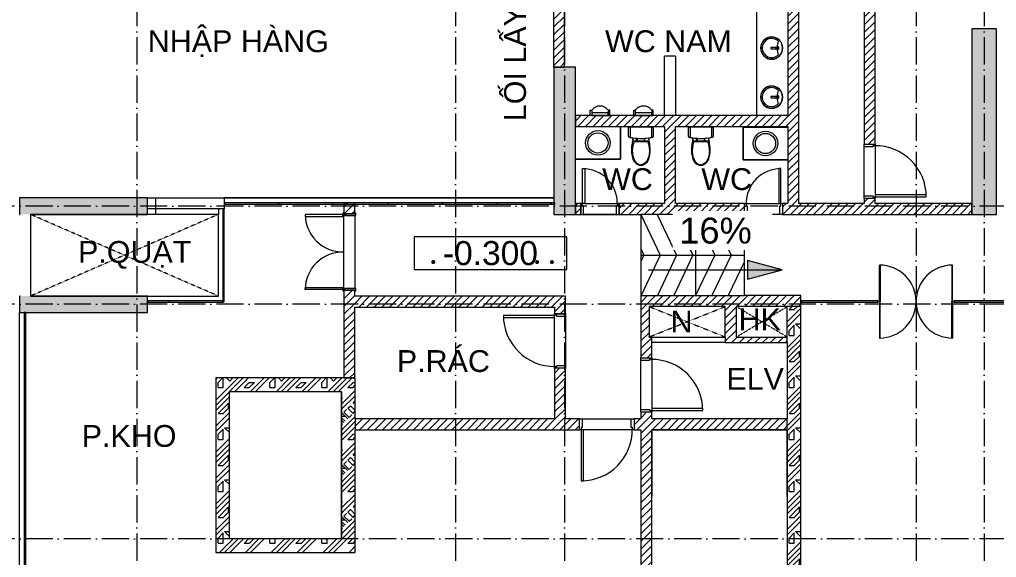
# Model space of a CAD drawing. Header units: millimetres. Extents: x -55734 to 110735, y -16086 to 119028.
# Drawn here: x -8499 to 9426, y 26507 to 36373 of the extents above; entities that cross this region are included whole.
import ezdxf
from ezdxf.enums import TextEntityAlignment as Align

# ---------------------------------------------------------------- set-up
doc = ezdxf.new("R2010")
doc.units = ezdxf.units.MM
for name, pattern in [('Dash', [6.35, 3.175, -3.175]), ('Grid Line', [14, 10, -2, 0, -2]), ('Overhead 1_16_', [2.579687, 1.5875, -0.992188])]:
    doc.linetypes.add(name, pattern=pattern)
for name, color, linetype, lineweight in [('A-DETL-GENF', 31, 'Continuous', 5), ('A-DETL-GENF-HDLN', 161, 'Dash', 5), ('A-DETL-THIN', 151, 'Continuous', 5), ('CHU', 181, 'Continuous', 5), ('CUA', 31, 'Continuous', 9), ('G-ANNO-DIMS', 111, 'Continuous', 5), ('HATCH-TUONG', 152, 'Continuous', 9), ('KI-HIEU-1', 151, 'Continuous', 9), ('KINH', 152, 'Continuous', 5), ('NET CAT', 3, 'Continuous', 5), ('NET-CAT', 3, 'Continuous', 9), ('NET-THAY', 2, 'Continuous', 9), ('S-STRS-MBND', 31, 'Overhead 1_16_', 5), ('THIET-BI', 44, 'Continuous', 5), ('TRUC', 225, 'Continuous', 5)]:
    doc.layers.add(name, color=color, linetype=linetype, lineweight=lineweight)
doc.styles.add('Arial', font='arial.ttf', dxfattribs={"height": 476.25})
doc.styles.add('Arial_1', font='arial.ttf', dxfattribs={"height": 400})
pattern_1 = [(45, (0, 0), (-70.71068, 70.71068), [])]
pattern_2 = [(45, (95.25, 0), (-476.246, 476.246), []), (45, (190.5, 0), (-476.246, 476.246), []), (45, (0, 0), (-476.246, 476.246), []), (45, (476.25, 0), (-476.246, 476.246), []), (45, (571.5, 0), (-476.246, 476.246), []), (0, (381, 95.25), (0, 952.5), [95.25, -857.25]), (0, (476.25, 190.5), (0, 952.5), [95.25, -857.25]), (45, (381, 95.25), (0, 952.491), [134.683, -1212.342]), (45, (476.25, 95.25), (0, 952.491), [134.683, -1212.342]), (0, (381, 95.25), (0, 952.5), [95.25, -857.25]), (90, (-95.25, 95.25), (-952.5, 6e-14), [95.25, -857.25]), (90, (0, 95.25), (-952.5, 6e-14), [190.5, -762]), (45, (-95.25, 190.5), (0, 952.491), [134.683, -1212.342]), (90, (762, 381), (-952.5, 6e-14), [95.25, -857.25]), (0, (666.75, 381), (0, 952.5), [95.25, -857.25]), (45, (666.75, 381), (0, 952.491), [134.683, -1212.342]), (0, (857.25, 95.25), (0, 952.5), [95.25, -857.25]), (0, (857.25, 571.5), (0, 952.5), [95.25, -857.25]), (90, (1047.75, 666.75), (-952.5, 6e-14), [95.25, -857.25]), (45, (857.25, 571.5), (0, 952.491), [269.367, -1077.658]), (45, (952.5, 571.5), (0, 952.491), [134.683, -1212.342]), (45, (1143, 762), (0, 952.491), [134.683, -1212.342]), (0, (1143, 857.25), (0, 952.5), [95.25, -857.25]), (90, (1143, 762), (-952.5, 6e-14), [95.25, -857.25]), (0, (476.25, 762), (0, 952.5), [95.25, -857.25]), (0, (666.75, 857.25), (0, 952.5), [95.25, -857.25]), (90, (571.5, 762), (-952.5, 6e-14), [95.25, -857.25]), (90, (666.75, 762), (-952.5, 6e-14), [95.25, -857.25]), (45, (476.25, 762), (0, 952.491), [134.683, -1212.342]), (45, (666.75, 762), (0, 952.491), [134.683, -1212.342]), (135, (119, 214.8), (-952.491, 6e-14), [134.683, -1212.342]), (135, (238.1, 333.4), (-952.491, 6e-14), [134.683, -1212.342]), (135, (309.56, 404.8), (-952.491, 6e-14), [134.683, -1212.342]), (135, (333.4, 428.6), (-952.491, 6e-14), [134.683, -1212.342]), (135, (381, 476.25), (-952.491, 6e-14), [134.683, -1212.342]), (135, (404.8, 500.06), (-952.491, 6e-14), [134.683, -1212.342]), (135, (476.25, 571.5), (-952.491, 6e-14), [134.683, -1212.342]), (135, (523.9, 619.1), (-952.491, 6e-14), [134.683, -1212.342]), (45, (119, 214.8), (0, 952.491), [95.25, -1251.775]), (45, (238.1, 333.4), (0, 952.491), [67.36, -1279.665]), (45, (404.8, 500.06), (0, 952.491), [67.36, -1279.665]), (45, (309.56, 595.3), (0, 952.491), [67.36, -1279.665]), (45, (476.25, 571.5), (0, 952.491), [67.36, -1279.665]), (45, (381, 666.75), (0, 952.491), [67.36, -1279.665]), (0, (24.2, 309.5), (0, 952.5), [190.043, -762.457]), (0, (238.1, 523.9), (0, 952.5), [95.25, -857.25])]

# ---------------------------------------------------------------- blocks, each defined once
blk = doc.blocks.new('ALC1807-ASCENT PLAZA-KET CAU 1_rvt-1-MẶT BẰNG TẦNG 1')
at = {"layer": 'NET CAT'}
for points in [[(9426, 32800), (9426, 36200), (8976, 36200), (8976, 32800)], [(1701, 32800), (1701, 35500), (1301, 35500), (1301, 32800)], [(-8489, 32800), (-6149, 32800), (-6149, 33100), (-8499, 33100), (-8499, 32800)], [(-8489, 31000), (-6149, 31000), (-6149, 31300), (-8499, 31300), (-8499, 31000)]]:
    blk.add_hatch(color=7, dxfattribs=at).paths.add_polyline_path(points, flags=0)
at = {"layer": 'NET CAT', "color": 90, "lineweight": 13}
for p, q in [((9426, 36200), (8976, 36200)), ((8976, 36200), (8976, 32800)), ((9426, 32800), (9426, 36200)), ((1701, 35500), (1301, 35500)), ((1301, 35500), (1301, 32800)), ((1701, 32800), (1701, 35500)), ((-6149, 33100), (-8499, 33100)), ((-8499, 33100), (-8499, 32800)), ((-6149, 32800), (-6149, 33100)), ((-8499, 32800), (-8489, 32800)), ((-8289, 32800), (-6149, 32800)), ((1301, 32800), (1701, 32800)), ((8976, 32800), (9426, 32800)), ((-8489, 31300), (-8499, 31300)), ((-8499, 31300), (-8499, 31000)), ((-6149, 31300), (-8289, 31300)), ((-6149, 31000), (-6149, 31300)), ((-8499, 31000), (-6149, 31000))]:
    blk.add_line(p, q, dxfattribs=at)
at = {"layer": 'NET-THAY', "color": 50}
for p, q in [((-5999, 32800), (-5999, 33100)), ((-5999, 33100), (1301, 33100)), ((-4855, 32800), (-5999, 32800)), ((-4849, 32800), (-4855, 32800)), ((-4849, 31300), (-4849, 32800)), ((-6149, 31300), (-5999, 31300)), ((-5999, 31300), (-4855, 31300)), ((-4855, 31300), (-4849, 31300)), ((-8499, 25300), (-8499, 31000))]:
    blk.add_line(p, q, dxfattribs=at)
blk = doc.blocks.new('*U147')
at = {"color": 7, "ltscale": 30, "true_color": 0xffffff, "insert": (520, 350), "char_height": 200, "attachment_point": 5, "bg_fill": 3, "box_fill_scale": 1.25, "bg_fill_color": 256, "bg_fill_true_color": 13158600, "bg_fill_transparency": 0}
blk.add_mtext('\\A1;.      ..', dxfattribs=at)
blk.add_lwpolyline([(-200, 200), (1200, 200), (1200, 500), (-200, 500)], close=True)
at = {"color": 7, "style": 'Arial'}
blk.add_attdef('±0.000', text='', height=220, dxfattribs=at).set_placement((500, 350), align=Align.MIDDLE)
blk = doc.blocks.new('System Panel - Glazed-844684-MẶT BẰNG TẦNG 1')
at = {"layer": 'KINH', "lineweight": 9}
for p, q in [((705, 13), (-705, 13)), ((-705, 13), (-705, -13)), ((705, -13), (705, 13)), ((-705, -13), (705, -13))]:
    blk.add_line(p, q, dxfattribs=at)
blk = doc.blocks.new('CUA KINH BAN LE SAN MO 2 HUONG - Type 1-395157-MẶT BẰNG TẦNG 1')
at = {"layer": 'CUA'}
for p, q in [((-669, 668.5), (-657, 668.5)), ((-669, 0), (-669, 668.5)), ((-657, 668.5), (-657, 0)), ((657, 668.5), (657, 0)), ((669, 668.5), (657, 668.5)), ((669, 0), (669, 668.5)), ((-657, 0), (-669, 0)), ((-669, 0), (-669, -668.5)), ((-657, 0), (-669, 0)), ((-657, -668.5), (-657, 0)), ((657, 0), (669, 0)), ((657, -668.5), (657, 0)), ((657, 0), (669, 0)), ((669, 0), (669, -668.5)), ((-669, -668.5), (-657, -668.5)), ((669, -668.5), (657, -668.5))]:
    blk.add_line(p, q, dxfattribs=at)
at = {"layer": 'CUA', "lineweight": 5}
for p, q in [((-670, 0.5), (-700, 0.5)), ((-670, -0.5), (-670, 0.5)), ((700, 0.5), (670, 0.5)), ((670, 0.5), (670, -0.5)), ((-700, -0.5), (-670, -0.5)), ((670, -0.5), (700, -0.5))]:
    blk.add_line(p, q, dxfattribs=at)
for centre, start, end in [((-669, 0), 359.5, 90), ((669, 0), 90, 180.5), ((-669, 0), 270, 0.5), ((669, 0), 179.5, 270)]:
    blk.add_arc(centre, 668.5, start, end, dxfattribs=at)
blk = doc.blocks.new('System Panel - Glazed-533907-MẶT BẰNG TẦNG 1')
at = {"layer": 'KINH', "lineweight": 9}
for p, q in [((1000, 12.7), (-1000, 12.7)), ((-1000, 12.7), (-1000, -12.7)), ((1000, -12.7), (1000, 12.7)), ((-1000, -12.7), (1000, -12.7))]:
    blk.add_line(p, q, dxfattribs=at)
blk = doc.blocks.new('CUA 1 CANH MO - 1 - Type 1-383978-MẶT BẰNG TẦNG 1')
at = {"layer": 'CUA'}
for p, q in [((-218, 740), (-178, 740)), ((-218, 102), (-218, 740)), ((-178, 740), (-178, 102)), ((-178, 102), (-218, 102))]:
    blk.add_line(p, q, dxfattribs=at)
at = {"layer": 'CUA', "lineweight": 5}
for p, q in [((-219, 102), (-249, 102)), ((-249, 102), (-249, -98)), ((-219, 61), (-219, 102)), ((-199, 61), (-219, 61)), ((-199, -98), (-199, 61)), ((421, 61), (401, 61)), ((401, 61), (401, -98)), ((451, 102), (421, 102)), ((421, 102), (421, 61)), ((451, -98), (451, 102)), ((-249, -98), (-199, -98)), ((401, -98), (451, -98))]:
    blk.add_line(p, q, dxfattribs=at)
blk.add_arc((-218, 102), 638, 359.5, 90, dxfattribs=at)
blk = doc.blocks.new('CUA 1 CANH MO - 1 - Type 1-385342-MẶT BẰNG TẦNG 1')
at = {"layer": 'CUA', "lineweight": 5}
for p, q in [((-249, -102), (-249, 98)), ((-249, 98), (-199, 98)), ((-199, 98), (-199, -61)), ((401, 98), (451, 98)), ((401, -61), (401, 98)), ((451, 98), (451, -102)), ((-219, -102), (-249, -102)), ((-219, -61), (-219, -102)), ((-199, -61), (-219, -61)), ((421, -61), (401, -61)), ((421, -102), (421, -61)), ((451, -102), (421, -102))]:
    blk.add_line(p, q, dxfattribs=at)
at = {"layer": 'CUA'}
for p, q in [((-178, -102), (-218, -102)), ((-218, -102), (-218, -740)), ((-178, -740), (-178, -102)), ((-218, -740), (-178, -740))]:
    blk.add_line(p, q, dxfattribs=at)
at = {"layer": 'CUA', "lineweight": 5}
blk.add_arc((-218, -102), 638, 270, 0.5, dxfattribs=at)
blk = doc.blocks.new('CUA 1 CANH MO - 2 - Type 1000-536410-MẶT BẰNG TẦNG 1')
at = {"layer": 'CUA', "lineweight": 5}
for p, q in [((-399, -102), (-399, 98)), ((-399, 98), (-349, 98)), ((-349, 98), (-349, -61)), ((551, 98), (601, 98)), ((551, -61), (551, 98)), ((601, 98), (601, -102)), ((-369, -102), (-399, -102)), ((-369, -61), (-369, -102)), ((-349, -61), (-369, -61)), ((571, -61), (551, -61)), ((571, -102), (571, -61)), ((601, -102), (571, -102))]:
    blk.add_line(p, q, dxfattribs=at)
at = {"layer": 'CUA'}
for p, q in [((-328, -102), (-368, -102)), ((-368, -102), (-368, -1040)), ((-328, -1040), (-328, -102)), ((-368, -1040), (-328, -1040))]:
    blk.add_line(p, q, dxfattribs=at)
at = {"layer": 'CUA', "lineweight": 5}
blk.add_arc((-368, -102), 938, 270, 0.5, dxfattribs=at)
blk = doc.blocks.new('CUA 2 CANH MO KHUNG NHOM - 1 - Type 1-362138-MẶT BẰNG TẦNG 1')
at = {"layer": 'CUA'}
for p, q in [((-588, 811), (-548, 811)), ((-588, 122), (-588, 811)), ((-548, 811), (-548, 122)), ((750, 811), (750, 122)), ((790, 811), (750, 811)), ((790, 122), (790, 811)), ((-548, 122), (-588, 122)), ((750, 122), (790, 122))]:
    blk.add_line(p, q, dxfattribs=at)
at = {"layer": 'CUA', "lineweight": 5}
for p, q in [((-589, 122), (-609, 122)), ((-609, 122), (-609, 102)), ((-609, 102), (-599, 102)), ((-599, 102), (-599, -98)), ((-589, 81), (-589, 122)), ((-569, 81), (-589, 81)), ((-569, -118), (-569, 81)), ((791, 81), (771, 81)), ((771, 81), (771, -118)), ((811, 122), (791, 122)), ((791, 122), (791, 81)), ((801, -98), (801, 102)), ((801, 102), (811, 102)), ((811, 102), (811, 122)), ((-599, -98), (-609, -98)), ((-609, -98), (-609, -118)), ((-609, -118), (-569, -118)), ((771, -118), (811, -118)), ((811, -98), (801, -98)), ((811, -118), (811, -98))]:
    blk.add_line(p, q, dxfattribs=at)
for centre, start, end in [((-588, 122), 359.5, 90), ((790, 122), 90, 180.5)]:
    blk.add_arc(centre, 688, start, end, dxfattribs=at)
blk = doc.blocks.new('X-XI - X-XI-V2-MẶT BẰNG TẦNG 1')
at = {"layer": 'THIET-BI'}
for p, q in [((204, 0), (-204, 0)), ((204, 0), (-204, 0)), ((204, 0), (0, 0)), ((195, 0), (195, -186)), ((215, -2), (204, 0)), ((-231, -17), (-233, -33)), ((-233, -29), (-233, -158)), ((-233, -29), (-233, -158)), ((-233, -33), (-233, -45)), ((-233, -45), (-233, -158)), ((-233, -158), (-233, -162)), ((-233, -162), (-231, -169)), ((-228, -12), (-231, -17)), ((-231, -169), (-228, -174)), ((-222, -6), (-228, -12)), ((-228, -174), (-224, -179)), ((-224, -179), (-217, -184)), ((-212, -1), (-222, -6)), ((-204, 0), (-212, -1)), ((0, 0), (-204, 0)), ((-195, 0), (-195, -186)), ((219, -4), (215, -2)), ((225, -8), (219, -4)), ((221, -182), (226, -176)), ((228, -12), (225, -8)), ((226, -176), (232, -167)), ((232, -19), (228, -12)), ((233, -29), (232, -19)), ((232, -167), (233, -158)), ((233, -158), (233, -29)), ((233, -158), (233, -29)), ((233, -158), (233, -29)), ((-217, -184), (-209, -186)), ((-209, -186), (-202, -188)), ((-202, -188), (-192, -190)), ((-192, -190), (-184, -191)), ((-184, -191), (-168, -194)), ((-169, -349), (-171, -365)), ((-165, -322), (-169, -349)), ((-168, -194), (-150, -197)), ((-144, -197), (-167, -335)), ((-144, -197), (-167, -335)), ((-162, -304), (-165, -322)), ((-158, -281), (-162, -304)), ((-155, -266), (-158, -281)), ((-148, -221), (-155, -266)), ((-150, -197), (-144, -197)), ((-144, -197), (-148, -221)), ((-128, -250), (128, -250)), ((-128, -268), (-128, -250)), ((-9, -268), (-128, -268)), ((-77, -214), (-66, -214)), ((-77, -245), (-77, -214)), ((-66, -245), (-77, -245)), ((-66, -214), (-66, -245)), ((128, -268), (-9, -268)), ((64, -214), (64, -245)), ((74, -214), (64, -214)), ((64, -245), (74, -245)), ((74, -245), (74, -214)), ((128, -250), (128, -268)), ((144, -197), (213, -186)), ((167, -335), (144, -197)), ((167, -335), (144, -197)), ((147, -216), (144, -197)), ((152, -245), (147, -216)), ((157, -278), (152, -245)), ((162, -305), (157, -278)), ((167, -335), (162, -305)), ((172, -371), (167, -335)), ((213, -186), (221, -182)), ((-171, -365), (-173, -383)), ((-173, -383), (-173, -402)), ((-173, -402), (-173, -436)), ((-173, -436), (-173, -446)), ((-173, -446), (-170, -475)), ((-170, -475), (-166, -495)), ((-166, -495), (-161, -521)), ((-161, -521), (-151, -556)), ((155, -544), (162, -518)), ((162, -518), (165, -502)), ((165, -502), (173, -446)), ((173, -396), (172, -371)), ((173, -426), (173, -396)), ((173, -446), (173, -426)), ((-151, -556), (-144, -587)), ((-144, -587), (-132, -613)), ((-132, -613), (-122, -629)), ((-122, -629), (-100, -654)), ((-100, -654), (-88, -665)), ((-88, -665), (-70, -677)), ((-70, -677), (-50, -687)), ((-50, -687), (-20, -697)), ((-20, -697), (0, -700)), ((0, -700), (35, -693)), ((35, -693), (61, -682)), ((61, -682), (86, -666)), ((86, -666), (100, -654)), ((100, -654), (114, -639)), ((114, -639), (132, -613)), ((132, -613), (145, -581)), ((145, -581), (151, -556)), ((151, -556), (155, -544))]:
    blk.add_line(p, q, dxfattribs=at)
for centre, radius, start, end in [((204, -29), 29, 360, 90), ((204, -29), 29, 0, 90), ((-204, -29), 29, 90, 180), ((-204, -29), 29, 90, 180), ((-204, -158), 29, 180, 259.8599), ((-204, -158), 29, 180, 259.8599), ((204, -158), 29, 280.1401, 360), ((204, -158), 29, 280.1401, 0), ((18, 960), 1169, 258.7762, 262.0348), ((18, 960), 1169, 258.7762, 262.0348), ((287, -414), 461, 170.0941, 197.8856), ((287, -414), 461, 170.0941, 197.8856), ((18, 960), 1169, 262.1447, 269.1633), ((-16, 958), 1166, 270.8375, 277.7683), ((-18, 960), 1169, 277.9652, 281.2238), ((-18, 960), 1169, 277.9652, 281.2238), ((-287, -414), 461, 342.1144, 9.9059), ((-287, -414), 461, 342.1144, 9.9059), ((18, -530), 172, 188.8267, 263.9098), ((18, -530), 172, 188.8267, 263.9098), ((-18, -530), 172, 276.0902, 351.1733), ((-18, -530), 172, 276.0902, 351.1733)]:
    blk.add_arc(centre, radius, start, end, dxfattribs=at)
for points in [[(-128, -268), (-143, -316), (-152, -365), (-160, -442), (-151, -517), (-130, -585), (-94, -652), (-37, -689), (-3, -689), (0, -689)], [(128, -268), (143, -316), (152, -365), (160, -442), (151, -517), (130, -585), (94, -652), (37, -689), (3, -689), (0, -689)]]:
    blk.add_open_spline(points, degree=3, knots=[12.724379, 12.724379, 12.724379, 12.724379, 75.096459, 151.912755, 228.70098, 282.501534, 351.034079, 439.49288, 447.51098, 447.51098, 447.51098, 447.51098], dxfattribs=at)
blk = doc.blocks.new('M_Urinal-2D - M_Urinal-2D-461542-MẶT BẰNG TẦNG 1')
at = {"layer": 'THIET-BI'}
for p, q in [((-287, 100), (-287, 202)), ((-287, 202), (-261, 202)), ((-261, 202), (-261, 100)), ((69, 202), (43, 202)), ((43, 202), (43, 100)), ((69, 100), (69, 202)), ((-261, 100), (-287, 100)), ((43, 151), (-261, 151)), ((-261, 151), (-261, 100)), ((-261, 100), (43, 100)), ((43, 100), (43, 151)), ((43, 100), (69, 100))]:
    blk.add_line(p, q, dxfattribs=at)
blk.add_arc((-109, 86), 191, 37.1291, 142.8709, dxfattribs=at)
blk = doc.blocks.new('System Panel - Glazed-394770-MẶT BẰNG TẦNG 1')
at = {"layer": 'KINH', "lineweight": 9}
for p, q in [((500, 13), (-500, 13)), ((-500, 13), (-500, -13)), ((500, -13), (500, 13)), ((-500, -13), (500, -13))]:
    blk.add_line(p, q, dxfattribs=at)
blk = doc.blocks.new('CUA 1 CANH MO - 2 - Type 1000-536230-MẶT BẰNG TẦNG 1')
at = {"layer": 'CUA', "lineweight": 5}
for p, q in [((-399, -102), (-399, 98)), ((-399, 98), (-349, 98)), ((-349, 98), (-349, -61)), ((551, 98), (601, 98)), ((551, -61), (551, 98)), ((601, 98), (601, -102)), ((-369, -102), (-399, -102)), ((-369, -61), (-369, -102)), ((-349, -61), (-369, -61)), ((571, -61), (551, -61)), ((571, -102), (571, -61)), ((601, -102), (571, -102))]:
    blk.add_line(p, q, dxfattribs=at)
at = {"layer": 'CUA'}
for p, q in [((-328, -102), (-368, -102)), ((-368, -102), (-368, -1040)), ((-328, -1040), (-328, -102)), ((-368, -1040), (-328, -1040))]:
    blk.add_line(p, q, dxfattribs=at)
at = {"layer": 'CUA', "lineweight": 5}
blk.add_arc((-368, -102), 938, 270, 0.5, dxfattribs=at)
blk = doc.blocks.new('System Panel - Glazed-540955-MẶT BẰNG TẦNG 1')
at = {"layer": 'KINH', "lineweight": 9}
for p, q in [((500, 13), (-500, 13)), ((-500, 13), (-500, -13)), ((500, -13), (500, 13)), ((-500, -13), (500, -13))]:
    blk.add_line(p, q, dxfattribs=at)
blk = doc.blocks.new('System Panel - Glazed-565320-MẶT BẰNG TẦNG 1')
at = {"layer": 'KINH', "lineweight": 9}
for p, q in [((350, 13), (-350, 13)), ((-350, 13), (-350, -13)), ((350, -13), (350, 13)), ((-350, -13), (350, -13))]:
    blk.add_line(p, q, dxfattribs=at)
blk = doc.blocks.new('X-LA - X-LA-V8-MẶT BẰNG TẦNG 1')
at = {"layer": 'THIET-BI'}
for p, q in [((-600, 0), (-600, -2490)), ((-332, -335), (-222, -335)), ((-332, -365), (-222, -365)), ((-332, -1235), (-222, -1235)), ((-332, -1265), (-222, -1265)), ((-332, -2135), (-222, -2135)), ((-332, -2165), (-222, -2165))]:
    blk.add_line(p, q, dxfattribs=at)
for centre, radius, start, end in [((-325, -350), 205, 90, 270), ((-325, -350), 200, 360, 180), ((-325, -350), 174, 46.2118, 180), ((-325, -350), 205, 270, 90), ((-325, -350), 200, 180, 360), ((-325, -350), 174, 180, 313.7882), ((-250, -351), 16.8, 360, 180), ((-250, -351), 16.8, 180, 360), ((139, -350), 366, 159.9056, 177.6502), ((139, -350), 366, 182.3498, 200.0944), ((-325, -1250), 205, 90, 270), ((-325, -1250), 200, 360, 180), ((-325, -1250), 205, 270, 90), ((-325, -1250), 200, 180, 360), ((-325, -1250), 174, 46.2118, 180), ((-325, -1250), 174, 180, 313.7882), ((-250, -1251), 16.8, 360, 180), ((-250, -1251), 16.8, 180, 0), ((139, -1250), 366, 159.9056, 177.6502), ((139, -1250), 366, 182.3498, 200.0944), ((-325, -2150), 205, 90, 270), ((-325, -2150), 200, 360, 180), ((-325, -2150), 205, 270, 90), ((-325, -2150), 200, 180, 360), ((-325, -2150), 174, 46.2118, 180), ((-325, -2150), 174, 180, 313.7882), ((-250, -2151), 16.8, 360, 180), ((-250, -2151), 16.8, 180, 0), ((139, -2150), 366, 159.9056, 177.6502), ((139, -2150), 366, 182.3498, 200.0944)]:
    blk.add_arc(centre, radius, start, end, dxfattribs=at)
for centre, major_axis, ratio, start_param, end_param in [((-332, -350), (0, 15), 0.577623, 0, 3.141593), ((-208, -350), (0, 25), 0.701688, 0, 3.141593), ((-208, -350), (0, 25), 0.719766, 3.124999, 6.299779), ((-332, -1250), (0, 15), 0.577623, 0, 3.141593), ((-208, -1250), (0, 25), 0.701688, 0, 3.141593), ((-208, -1250), (0, 25), 0.719766, 3.124999, 6.299779), ((-332, -2150), (0, 15), 0.577623, 0, 3.141593), ((-208, -2150), (0, 25), 0.701688, 0, 3.141593), ((-208, -2150), (0, 25), 0.719766, 3.124999, 6.299779)]:
    blk.add_ellipse(centre, major_axis=major_axis, ratio=ratio, start_param=start_param, end_param=end_param, dxfattribs=at)
blk = doc.blocks.new('X-LA - X-LA-776895-MẶT BẰNG TẦNG 1')
at = {"layer": 'THIET-BI'}
for p, q in [((412.5, 0), (-412.5, 0)), ((-412.5, 0), (-412.5, -600)), ((-412.5, -600), (-412.5, 0)), ((-412.5, 0), (412.5, 0)), ((-412.5, -600), (412.5, -600)), ((412.5, -600), (-412.5, -600))]:
    blk.add_line(p, q, dxfattribs=at)
for radius in [225, 185]:
    blk.add_circle((0, -300), radius, dxfattribs=at)
blk = doc.blocks.new('X-LA - X-LA-V9-MẶT BẰNG TẦNG 1')
at = {"layer": 'THIET-BI'}
for p, q in [((412.5, -600), (412.5, 0)), ((412.5, 0), (412.5, -600)), ((-412.5, -600), (412.5, -600)), ((412.5, -600), (-412.5, -600))]:
    blk.add_line(p, q, dxfattribs=at)
for radius in [225, 185]:
    blk.add_circle((0, -300), radius, dxfattribs=at)
blk = doc.blocks.new('System Panel - Glazed-771690-MẶT BẰNG TẦNG 1')
at = {"layer": 'KINH', "lineweight": 9}
for p, q in [((197, 13), (-197, 13)), ((-197, 13), (-197, -13)), ((197, -13), (197, 13)), ((-197, -13), (197, -13))]:
    blk.add_line(p, q, dxfattribs=at)
blk = doc.blocks.new('System Panel - Glazed-818728-MẶT BẰNG TẦNG 1')
at = {"layer": 'KINH', "lineweight": 9}
for p, q in [((34, 13), (-34, 13)), ((-34, 13), (-34, -13)), ((34, -13), (34, 13)), ((-34, -13), (34, -13))]:
    blk.add_line(p, q, dxfattribs=at)
blk = doc.blocks.new('Family1 - Family1-813390-MẶT BẰNG TẦNG 1')
at = {"layer": 'A-DETL-GENF'}
for p, q in [((1400, 560), (0, 560)), ((0, 560), (0, 0)), ((1400, 0), (1400, 560)), ((0, 0), (1400, 0))]:
    blk.add_line(p, q, dxfattribs=at)
at = {"layer": 'A-DETL-GENF-HDLN'}
for p, q in [((0, 560), (1400, 1)), ((0, 0), (1400, 559))]:
    blk.add_line(p, q, dxfattribs=at)
blk = doc.blocks.new('Family1 - Family1-855073-MẶT BẰNG TẦNG 1')
at = {"layer": 'A-DETL-GENF'}
for p, q in [((937, 560), (0, 560)), ((0, 560), (0, 0)), ((937, 0), (937, 560)), ((0, 0), (937, 0))]:
    blk.add_line(p, q, dxfattribs=at)
at = {"layer": 'A-DETL-GENF-HDLN'}
for p, q in [((0, 560), (937, 1)), ((0, 0), (937, 559))]:
    blk.add_line(p, q, dxfattribs=at)
blk = doc.blocks.new('Family1 - Family1-903107-MẶT BẰNG TẦNG 1')
at = {"layer": 'A-DETL-GENF'}
for p, q in [((3450, 1500), (0, 1500)), ((0, 1500), (0, 0)), ((3450, 0), (3450, 1500)), ((0, 0), (3450, 0))]:
    blk.add_line(p, q, dxfattribs=at)
at = {"layer": 'A-DETL-GENF-HDLN'}
for p, q in [((0, 1500), (3450, 1)), ((0, 0), (3450, 1499))]:
    blk.add_line(p, q, dxfattribs=at)

msp = doc.modelspace()

# ---------------------------------------------------------------- hatches: boundary and pattern name
at = {"layer": 'A-DETL-GENF'}
h = msp.add_hatch(dxfattribs=at)
h.set_pattern_fill('FP_29', style=0, pattern_type=2)
h.set_pattern_definition([(0, (5801, 63550), (0, 1500), [1900, 0]), (270, (5801, 65050), (1900, 1e-13), [1500, 0]), (0, (5801, 65050), (0, 1500), [1900, 0]), (270, (7701, 65050), (1900, 1e-13), [1500, 0]), (0, (5801, 64300), (0, 1500), [1900, 0]), (295.408, (5798.38, 64298.68), (1900.0226, -4499.9907), [827.53, -12457.42]), (244.592, (6153.44, 65048.68), (-1900.0226, -4499.9907), [827.53, -12457.42]), (295.408, (6098.38, 64298.68), (1900.0226, -4499.9907), [827.53, -12457.42]), (244.592, (6453.44, 65048.68), (-1900.0226, -4499.9907), [827.53, -12457.42]), (295.408, (6398.38, 64298.68), (1900.0226, -4499.9907), [827.53, -12457.42]), (244.592, (6753.44, 65048.68), (-1900.0226, -4499.9907), [827.53, -12457.42]), (295.408, (6698.38, 64298.68), (1900.0226, -4499.9907), [827.53, -12457.42]), (244.592, (7053.44, 65048.68), (-1900.0226, -4499.9907), [827.53, -12457.42]), (295.408, (6998.38, 64298.68), (1900.0226, -4499.9907), [827.53, -12457.42]), (244.592, (7353.44, 65048.68), (-1900.0226, -4499.9907), [827.53, -12457.42]), (295.408, (7298.38, 64298.68), (1900.0226, -4499.9907), [827.53, -12457.42]), (244.592, (7653.44, 65048.68), (-1900.0226, -4499.9907), [827.53, -12457.42])])
h.paths.add_polyline_path([(2900.5, 31309.9), (4800.5, 31309.9), (4800.5, 32799.9), (2900.5, 32799.9), (2900.5, 31817.2)], flags=0)
at = {"layer": 'G-ANNO-DIMS'}
msp.add_hatch(color=256, dxfattribs=at).paths.add_polyline_path([(5493.1, 31781.7), (4858.1, 31951.9), (4858.1, 31611.6)], flags=0)
at = {"layer": 'HATCH-TUONG', "lineweight": 5}
h = msp.add_hatch(dxfattribs=at)
h.set_pattern_fill('FP_2', color=256, style=0, pattern_type=2)
h.set_pattern_definition(pattern_1)
h.paths.add_polyline_path([(1300.5, 35499.9), (1500.5, 35499.9), (1500.5, 42599.9), (1300.5, 42599.9), (1300.5, 35667.8)], flags=0)
h = msp.add_hatch(dxfattribs=at)
h.set_pattern_fill('FP_2', color=256, style=0, pattern_type=2)
h.set_pattern_definition(pattern_1)
h.paths.add_polyline_path([(7000.5, 32999.9), (7200.5, 32999.9), (7200.5, 33089.9), (7000.5, 33089.9)], flags=0)
h.paths.add_polyline_path([(7200.5, 34089.9), (7200.5, 39699.9), (7000.5, 39699.9), (7000.5, 34089.9)], flags=0)
h = msp.add_hatch(dxfattribs=at)
h.set_pattern_fill('FP_2', color=256, style=0, pattern_type=2)
h.set_pattern_definition(pattern_1)
h.paths.add_polyline_path([(5800.5, 32999.9), (5800.5, 37099.9), (5600.5, 37099.9), (5600.5, 32999.9)], flags=0)
h = msp.add_hatch(dxfattribs=at)
h.set_pattern_fill('FP_2', color=256, style=0, pattern_type=2)
h.set_pattern_definition(pattern_1)
h.paths.add_polyline_path([(5600.5, 34409.9), (5600.5, 34609.9), (1700.5, 34609.9), (1700.5, 34409.9), (4937.3, 34409.9)], flags=0)
h = msp.add_hatch(dxfattribs=at)
h.set_pattern_fill('FP_2', color=256, style=0, pattern_type=2)
h.set_pattern_definition(pattern_1)
h.paths.add_polyline_path([(3535.5, 32999.9), (3535.5, 34409.9), (3335.5, 34409.9), (3335.5, 32999.9), (3510.7, 32999.9)], flags=0)
h = msp.add_hatch(dxfattribs=at)
h.set_pattern_fill('FP_2', color=256, style=0, pattern_type=2)
h.set_pattern_definition(pattern_1)
h.paths.add_polyline_path([(-2349.5, 29799.9), (-2349.5, 31409.9), (-2549.5, 31409.9), (-2549.5, 29799.9)], flags=0)
h.paths.add_polyline_path([(-2349.5, 32809.9), (-2349.5, 33012.6), (-2549.5, 33012.6), (-2549.5, 32809.9)], flags=0)
h = msp.add_hatch(dxfattribs=at)
h.set_pattern_fill('FP_2', color=256, style=0, pattern_type=2)
h.set_pattern_definition(pattern_1)
h.paths.add_polyline_path([(8975.5, 32799.9), (8975.5, 32999.9), (5500.5, 32999.9), (5500.5, 32799.9), (6363.9, 32799.9)], flags=0)
h.paths.add_polyline_path([(1700.5, 32799.9), (1800.5, 32799.9), (1800.5, 32999.9), (1700.5, 32999.9)], flags=0)
h.paths.add_polyline_path([(2500.5, 32799.9), (4800.5, 32799.9), (4800.5, 32999.9), (2500.5, 32999.9)], flags=0)
h = msp.add_hatch(dxfattribs=at)
h.set_pattern_fill('FP_2', color=256, style=0, pattern_type=2)
h.set_pattern_definition(pattern_1)
h.paths.add_polyline_path([(1315.5, 31099.9), (1315.5, 31299.9), (-2349.5, 31299.9), (-2349.5, 31099.9), (657.6, 31099.9)], flags=0)
h = msp.add_hatch(dxfattribs=at)
h.set_pattern_fill('FP_2', color=256, style=0, pattern_type=2)
h.set_pattern_definition(pattern_1)
h.paths.add_polyline_path([(1515.5, 29049.9), (1515.5, 29978), (1315.5, 29978), (1315.5, 29049.9)], flags=0)
h.paths.add_polyline_path([(1515.5, 30978), (1515.5, 31299.9), (1315.5, 31299.9), (1315.5, 30978)], flags=0)
h = msp.add_hatch(dxfattribs=at)
h.set_pattern_fill('FP_2', color=256, style=0, pattern_type=2)
h.set_pattern_definition(pattern_1)
h.paths.add_polyline_path([(4650.5, 31109.9), (4650.9, 31109.9), (5837.2, 31109.9), (5837.2, 31309.9), (2900.5, 31309.9), (2900.5, 31109.9), (4450.5, 31109.9)], flags=0)
h = msp.add_hatch(dxfattribs=at)
h.set_pattern_fill('FP_2', color=256, style=0, pattern_type=2)
h.set_pattern_definition(pattern_1)
h.paths.add_polyline_path([(3100.5, 25299.9), (3100.5, 28849.9), (2900.5, 28849.9), (2900.5, 25299.9)], flags=0)
h.paths.add_polyline_path([(2900.5, 29049.9), (3100.5, 29049.9), (3100.5, 29169.9), (2900.5, 29169.9)], flags=0)
h.paths.add_polyline_path([(3050.5, 30169.9), (3100.5, 30169.9), (3100.5, 30549.9), (3050.5, 30549.9), (3050.5, 31109.9), (2900.5, 31109.9), (2900.5, 30169.9)], flags=0)
h = msp.add_hatch(dxfattribs=at)
h.set_pattern_fill('FP_2', color=256, style=0, pattern_type=2)
h.set_pattern_definition(pattern_1)
h.paths.add_polyline_path([(4650.5, 30449.9), (4650.5, 31109.9), (4450.5, 31109.9), (4450.5, 30449.9)], flags=0)
h = msp.add_hatch(dxfattribs=at)
h.set_pattern_fill('FP_1', color=256, style=0, pattern_type=2)
h.set_pattern_definition(pattern_2)
h.paths.add_polyline_path([(5587.2, 23849.9), (5837.2, 23849.9), (5837.2, 31109.9), (5587.2, 31109.9), (5587.2, 24115.8)], flags=0)
h = msp.add_hatch(dxfattribs=at)
h.set_pattern_fill('FP_2', color=256, style=0, pattern_type=2)
h.set_pattern_definition(pattern_1)
h.paths.add_polyline_path([(5587.2, 30449.9), (5587.2, 30549.9), (4650.5, 30549.9), (4650.5, 30449.9)], flags=0)
h = msp.add_hatch(dxfattribs=at)
h.set_pattern_fill('FP_1', color=256, style=0, pattern_type=2)
h.set_pattern_definition(pattern_2)
h.paths.add_polyline_path([(-2589.5, 29549.9), (-2589.5, 29799.9), (-4899.5, 29799.9), (-4899.5, 29549.9), (-4649.5, 29549.9)], flags=0)
h = msp.add_hatch(dxfattribs=at)
h.set_pattern_fill('FP_1', color=256, style=0, pattern_type=2)
h.set_pattern_definition(pattern_2)
h.paths.add_polyline_path([(-2589.5, 26849.9), (-2339.5, 26849.9), (-2339.5, 29799.9), (-2589.5, 29799.9), (-2589.5, 29549.9)], flags=0)
h = msp.add_hatch(dxfattribs=at)
h.set_pattern_fill('FP_1', color=256, style=0, pattern_type=2)
h.set_pattern_definition(pattern_2)
h.paths.add_polyline_path([(-4649.5, 26599.9), (-4649.5, 29549.9), (-4899.5, 29549.9), (-4899.5, 26599.9)], flags=0)
h = msp.add_hatch(dxfattribs=at)
h.set_pattern_fill('FP_2', color=256, style=0, pattern_type=2)
h.set_pattern_definition(pattern_1)
h.paths.add_polyline_path([(5587.2, 28849.9), (5587.2, 29049.9), (2775.5, 29049.9), (2775.5, 28849.9), (3510.7, 28849.9)], flags=0)
h.paths.add_polyline_path([(1775.5, 28849.9), (1775.5, 29049.9), (-2339.5, 29049.9), (-2339.5, 28849.9), (657.6, 28849.9)], flags=0)
h = msp.add_hatch(dxfattribs=at)
h.set_pattern_fill('FP_1', color=256, style=0, pattern_type=2)
h.set_pattern_definition(pattern_2)
h.paths.add_polyline_path([(-4649.5, 26599.9), (-2339.5, 26599.9), (-2339.5, 26849.9), (-4649.5, 26849.9)], flags=0)

# ---------------------------------------------------------------- linework, layer by layer
at = {"layer": 'A-DETL-THIN'}
for p, q in [((4800.5, 32799.9), (2900.5, 32799.9)), ((2900.5, 32799.9), (2900.5, 31309.9)), ((4800.5, 31309.9), (4800.5, 32799.9)), ((2900.5, 31309.9), (4800.5, 31309.9))]:
    msp.add_line(p, q, dxfattribs=at)
at = {"layer": 'G-ANNO-DIMS'}
for p, q in [((5493.1, 31781.7), (4858.1, 31951.9)), ((4858.1, 31951.9), (4858.1, 31611.6)), ((3043, 31781.7), (5493.1, 31781.7)), ((4858.1, 31611.6), (5493.1, 31781.7))]:
    msp.add_line(p, q, dxfattribs=at)
at = {"layer": 'NET-CAT', "lineweight": 15}
for p, q in [((1300.5, 42599.9), (1300.5, 35499.9)), ((7000.5, 39699.9), (7000.5, 34089.9)), ((7200.5, 34089.9), (7200.5, 39699.9)), ((1500.5, 35499.9), (1500.5, 38199.9)), ((5600.5, 37099.9), (5600.5, 34609.9)), ((5800.5, 32999.9), (5800.5, 37099.9)), ((1300.5, 35499.9), (1500.5, 35499.9)), ((5600.5, 34609.9), (1700.5, 34609.9)), ((1700.5, 34609.9), (1700.5, 34409.9)), ((1700.5, 34409.9), (3335.5, 34409.9)), ((3335.5, 34409.9), (3335.5, 32999.9)), ((3535.5, 34409.9), (5600.5, 34409.9)), ((3535.5, 32999.9), (3535.5, 34409.9)), ((5600.5, 34409.9), (5600.5, 32999.9)), ((7000.5, 34089.9), (7200.5, 34089.9)), ((-2549.5, 33012.6), (-2549.5, 32809.9)), ((-2349.5, 33012.6), (-2549.5, 33012.6)), ((-2349.5, 32809.9), (-2349.5, 33012.6)), ((1800.5, 32999.9), (1700.5, 32999.9)), ((1700.5, 32999.9), (1700.5, 32799.9)), ((1800.5, 32799.9), (1800.5, 32999.9)), ((3335.5, 32999.9), (2500.5, 32999.9)), ((2500.5, 32999.9), (2500.5, 32799.9)), ((4800.5, 32999.9), (3535.5, 32999.9)), ((4800.5, 32799.9), (4800.5, 32999.9)), ((5600.5, 32999.9), (5500.5, 32999.9)), ((5500.5, 32999.9), (5500.5, 32799.9)), ((7000.5, 32999.9), (5800.5, 32999.9)), ((7000.5, 33089.9), (7000.5, 32999.9)), ((7200.5, 33089.9), (7000.5, 33089.9)), ((7200.5, 32999.9), (7200.5, 33089.9)), ((8975.5, 32999.9), (7200.5, 32999.9)), ((8975.5, 32799.9), (8975.5, 32999.9)), ((-2549.5, 32809.9), (-2349.5, 32809.9)), ((1700.5, 32799.9), (1800.5, 32799.9)), ((2500.5, 32799.9), (2900.5, 32799.9)), ((5500.5, 32799.9), (8975.5, 32799.9)), ((-2549.5, 31409.9), (-2549.5, 29799.9)), ((-2349.5, 31409.9), (-2549.5, 31409.9)), ((-2349.5, 31299.9), (-2349.5, 31409.9)), ((1315.5, 31299.9), (-2349.5, 31299.9)), ((1515.5, 31299.9), (1315.5, 31299.9)), ((1515.5, 30978), (1515.5, 31299.9)), ((2900.5, 31309.9), (2900.5, 31109.9)), ((5837.2, 31309.9), (4800.5, 31309.9)), ((5837.2, 31109.9), (5837.2, 31309.9)), ((-2349.5, 29799.9), (-2349.5, 31099.9)), ((-2349.5, 31099.9), (1315.5, 31099.9)), ((1315.5, 31099.9), (1315.5, 30978)), ((2900.5, 31109.9), (2900.5, 30169.9)), ((5837.2, 23849.9), (5837.2, 31109.9)), ((1315.5, 30978), (1515.5, 30978)), ((3100.5, 30169.9), (3100.5, 30549.9)), ((4450.5, 30549.9), (4450.5, 30449.9)), ((4450.5, 30449.9), (4650.5, 30449.9)), ((4650.5, 30449.9), (5587.2, 30449.9)), ((5587.2, 30449.9), (5587.2, 29049.9)), ((2900.5, 30169.9), (3100.5, 30169.9)), ((1515.5, 29978), (1315.5, 29978)), ((1315.5, 29978), (1315.5, 29049.9)), ((1515.5, 29049.9), (1515.5, 29978)), ((-2589.5, 29799.9), (-4899.5, 29799.9)), ((-4899.5, 29799.9), (-4899.5, 29549.9)), ((-2549.5, 29799.9), (-2589.5, 29799.9)), ((-2339.5, 29799.9), (-2349.5, 29799.9)), ((-2339.5, 29049.9), (-2339.5, 29799.9)), ((-4899.5, 29549.9), (-4899.5, 26599.9)), ((-4649.5, 29549.9), (-2589.5, 29549.9)), ((-4649.5, 26849.9), (-4649.5, 29549.9)), ((-2589.5, 29549.9), (-2589.5, 26849.9)), ((1315.5, 29049.9), (-2339.5, 29049.9)), ((1775.5, 29049.9), (1515.5, 29049.9)), ((1775.5, 28849.9), (1775.5, 29049.9)), ((2900.5, 29049.9), (2775.5, 29049.9)), ((2775.5, 29049.9), (2775.5, 28849.9)), ((3100.5, 29169.9), (2900.5, 29169.9)), ((2900.5, 29169.9), (2900.5, 29049.9)), ((3100.5, 29049.9), (3100.5, 29169.9)), ((5587.2, 29049.9), (3100.5, 29049.9)), ((-2339.5, 28849.9), (1775.5, 28849.9)), ((-2339.5, 26849.9), (-2339.5, 28849.9)), ((2775.5, 28849.9), (2900.5, 28849.9)), ((2900.5, 28849.9), (2900.5, 25299.9)), ((3100.5, 28849.9), (5587.2, 28849.9)), ((3100.5, 25299.9), (3100.5, 28849.9)), ((5587.2, 28849.9), (5587.2, 23849.9)), ((-2589.5, 26849.9), (-4649.5, 26849.9)), ((-2339.5, 26599.9), (-2339.5, 26849.9)), ((-4899.5, 26599.9), (-4649.5, 26599.9)), ((-4649.5, 26599.9), (-2339.5, 26599.9))]:
    msp.add_line(p, q, dxfattribs=at)
at = {"layer": 'NET-CAT'}
for p, q in [((5837.2, 31109.9), (5587.2, 31109.9)), ((5587.2, 30449.9), (5587.2, 30549.9)), ((-2549.5, 29799.9), (-2349.5, 29799.9)), ((-2349.5, 29799.9), (-2549.5, 29799.9)), ((-2339.5, 29049.9), (-2339.5, 28849.9)), ((5587.2, 28849.9), (5587.2, 29049.9))]:
    msp.add_line(p, q, dxfattribs=at)
at = {"layer": 'NET-THAY'}
for p, q in [((3335.5, 34609.9), (3335.5, 35699.9)), ((3535.5, 35699.9), (3335.5, 35699.9)), ((3535.5, 35699.9), (3535.5, 34609.9)), ((7200.5, 34059.9), (7200.5, 33160.9)), ((7000.5, 33139.9), (7000.5, 34039.9)), ((-6149.5, 33099.9), (-4742.7, 33099.9)), ((1300.5, 33099.9), (-4742.7, 33099.9)), ((-4742.7, 33099.9), (-4742.7, 33012.6)), ((-4742.7, 32987.2), (-4742.7, 32899.9)), ((1871.5, 32999.9), (2470.5, 32999.9)), ((4830.5, 32999.9), (5429.5, 32999.9)), ((-4768.1, 32899.9), (-6149.5, 32899.9)), ((-4849.5, 32899.9), (-4849.5, 32799.9)), ((-2549.5, 31419.9), (-2549.5, 32799.9)), ((-2349.5, 32779.9), (-2349.5, 31439.9)), ((2450.5, 32799.9), (1850.5, 32799.9)), ((1850.5, 32799.9), (2450.5, 32799.9)), ((5450.5, 32799.9), (4850.5, 32799.9)), ((1315.5, 30008), (1315.5, 30907)), ((1515.5, 30928), (1515.5, 30028)), ((4450.5, 30449.9), (3100.5, 30449.9)), ((2900.5, 29219.9), (2900.5, 30119.9)), ((3100.5, 30139.9), (3100.5, 29240.9)), ((-2599.5, 29549.9), (-2599.5, 26849.9)), ((1825.5, 29049.9), (2725.5, 29049.9)), ((2745.5, 28849.9), (1846.5, 28849.9))]:
    msp.add_line(p, q, dxfattribs=at)
at = {"layer": 'S-STRS-MBND'}
for p, q in [((3100.5, 28849.9), (3100.5, 27629.9)), ((5587.2, 28849.9), (3100.5, 28849.9)), ((3100.5, 28849.9), (3100.5, 27629.9)), ((5587.2, 28849.9), (3100.5, 28849.9)), ((5587.2, 27629.9), (5587.2, 28849.9)), ((5587.2, 27629.9), (5587.2, 28849.9)), ((3100.5, 25879.9), (3100.5, 27629.9)), ((3100.5, 27484.5), (3100.5, 27629.9)), ((5587.2, 27629.9), (5587.2, 25629.9)), ((5587.2, 27629.9), (5587.2, 25629.9))]:
    msp.add_line(p, q, dxfattribs=at)
at = {"layer": 'TRUC', "linetype": 'Grid Line', "ltscale": 50}
for p, q in [((-6349.5, 47249.9), (-6349.5, -12161.6)), ((7950.5, 47249.9), (7950.5, -9494.1)), ((9200.5, 47249.9), (9200.5, -12161.6)), ((48819.1, 32949.9), (-19344.9, 32949.9)), ((48819.1, 31149.9), (-21659.5, 31149.9)), ((48819.1, 26849.9), (-19344.9, 26849.9))]:
    msp.add_line(p, q, dxfattribs=at)

# ---------------------------------------------------------------- block references
at = {"lineweight": 9}
for name, p in [('X-LA - X-LA-V8-MẶT BẰNG TẦNG 1', (5625.2, 37099.9)), ('M_Urinal-2D - M_Urinal-2D-461542-MẶT BẰNG TẦNG 1', (2259.6, 34509.9)), ('M_Urinal-2D - M_Urinal-2D-461542-MẶT BẰNG TẦNG 1', (3059.6, 34509.9)), ('X-LA - X-LA-V9-MẶT BẰNG TẦNG 1', (2113, 34409.9)), ('X-XI - X-XI-V2-MẶT BẰNG TẦNG 1', (2900.5, 34399.8)), ('X-XI - X-XI-V2-MẶT BẰNG TẦNG 1', (4000.5, 34399.8)), ('X-LA - X-LA-776895-MẶT BẰNG TẦNG 1', (5188, 34399.9)), ('CUA 1 CANH MO - 1 - Type 1-383978-MẶT BẰNG TẦNG 1', (2049.1, 32897.7)), ('System Panel - Glazed-540955-MẶT BẰNG TẦNG 1', (-4242.7, 32999.9)), ('System Panel - Glazed-540955-MẶT BẰNG TẦNG 1', (-3242.7, 32999.9)), ('System Panel - Glazed-540955-MẶT BẰNG TẦNG 1', (-2242.7, 32999.9)), ('System Panel - Glazed-540955-MẶT BẰNG TẦNG 1', (-1242.7, 32999.9)), ('System Panel - Glazed-540955-MẶT BẰNG TẦNG 1', (-242.7, 32999.9)), ('System Panel - Glazed-540955-MẶT BẰNG TẦNG 1', (757.3, 32999.9)), ('System Panel - Glazed-818728-MẶT BẰNG TẦNG 1', (1291.4, 32999.9)), ('CUA KINH BAN LE SAN MO 2 HUONG - Type 1-395157-MẶT BẰNG TẦNG 1', (7950.4, 31199.9)), ('System Panel - Glazed-844684-MẶT BẰNG TẦNG 1', (6545.5, 31199.9)), ('System Panel - Glazed-533907-MẶT BẰNG TẦNG 1', (9650.4, 31199.9)), ('CUA 1 CANH MO - 2 - Type 1000-536230-MẶT BẰNG TẦNG 1', (2174.1, 28952.2))]:
    msp.add_blockref(name, p, dxfattribs=at)
for name, p, rotation in [('CUA 1 CANH MO - 2 - Type 1000-536230-MẶT BẰNG TẦNG 1', (7098.3, 33488.5), 90), ('CUA 1 CANH MO - 1 - Type 1-385342-MẶT BẰNG TẦNG 1', (5252, 32897.7), 180), ('System Panel - Glazed-540955-MẶT BẰNG TẦNG 1', (-4755.4, 32399.9), 270), ('CUA 2 CANH MO KHUNG NHOM - 1 - Type 1-362138-MẶT BẰNG TẦNG 1', (-2447.2, 32008.5), 90), ('System Panel - Glazed-565320-MẶT BẰNG TẦNG 1', (-4755.4, 31549.9), 270), ('System Panel - Glazed-771690-MẶT BẰNG TẦNG 1', (-5952.4, 31199.9), 180), ('System Panel - Glazed-540955-MẶT BẰNG TẦNG 1', (-5255.4, 31199.9), 180), ('System Panel - Glazed-394770-MẶT BẰNG TẦNG 1', (-8399.5, 30499.9), 270), ('CUA 1 CANH MO - 2 - Type 1000-536410-MẶT BẰNG TẦNG 1', (1417.8, 30579.5), 270), ('CUA 1 CANH MO - 2 - Type 1000-536230-MẶT BẰNG TẦNG 1', (2998.3, 29568.5), 90), ('System Panel - Glazed-394770-MẶT BẰNG TẦNG 1', (-8399.5, 29499.9), 270), ('System Panel - Glazed-394770-MẶT BẰNG TẦNG 1', (-8399.5, 28499.9), 270), ('System Panel - Glazed-394770-MẶT BẰNG TẦNG 1', (-8399.5, 27499.9), 270), ('System Panel - Glazed-394770-MẶT BẰNG TẦNG 1', (-8399.5, 26499.9), 270)]:
    msp.add_blockref(name, p, dxfattribs=dict(at, rotation=rotation))
at = {"lineweight": 5, "rotation": 180}
msp.add_blockref('Family1 - Family1-903107-MẶT BẰNG TẦNG 1', (-4849.5, 32799.9), dxfattribs=at)
at = {"lineweight": 5}
for name, p in [('Family1 - Family1-813390-MẶT BẰNG TẦNG 1', (3050.5, 30549.9)), ('Family1 - Family1-855073-MẶT BẰNG TẦNG 1', (4650.5, 30549.9))]:
    msp.add_blockref(name, p, dxfattribs=at)

# ---------------------------------------------------------------- texts
at = {"layer": 'CHU', "color": 7, "insert": (392.4, 34508), "char_height": 400, "width": 3555.2, "attachment_point": 1, "rotation": 90, "line_spacing_factor": 0.936439, "style": 'Arial_1'}
msp.add_mtext('\\pt2540,5080,7620,10160,12700,15240,17780,20320,22860,25400,27940,30480,33020,35560,38100,40640,43180,45720,48260,50800,53340,55880,58420,60960,63500,66040,68580,71120,73660,76200,78740,81280;LỐI LẤY RÁC', dxfattribs=at)
at = {"layer": 'CHU', "color": 7, "insert": (-6146.4, 36175.4), "char_height": 400, "width": 3434, "attachment_point": 1, "line_spacing_factor": 0.936439, "style": 'Arial_1', "bg_fill": 3, "box_fill_scale": 1.25, "bg_fill_color": 256, "bg_fill_true_color": 13158600, "bg_fill_transparency": 0}
msp.add_mtext('\\pt2540,5080,7620,10160,12700,15240,17780,20320,22860,25400,27940,30480,33020,35560,38100,40640,43180,45720,48260,50800,53340,55880,58420,60960,63500,66040,68580,71120,73660,76200,78740,81280;NHẬP HÀNG', dxfattribs=at)
at = {"layer": 'CHU', "color": 7, "char_height": 400, "attachment_point": 1, "line_spacing_factor": 0.936439, "style": 'Arial_1'}
for s, insert, width in [('\\pt2540,5080,7620,10160,12700,15240,17780,20320,22860,25400,27940,30480,33020,35560,38100,40640,43180,45720,48260,50800,53340,55880,58420,60960,63500,66040,68580,71120,73660,76200,78740,81280;WC NAM', (2243.2, 36175.4), 2417.94), ('\\pt2540,5080,7620,10160,12700,15240,17780,20320,22860,25400,27940,30480,33020,35560,38100,40640,43180,45720,48260,50800,53340,55880,58420,60960,63500,66040,68580,71120,73660,76200,78740,81280;WC', (2190, 33644.9), 989.8), ('\\pt2540,5080,7620,10160,12700,15240,17780,20320,22860,25400,27940,30480,33020,35560,38100,40640,43180,45720,48260,50800,53340,55880,58420,60960,63500,66040,68580,71120,73660,76200,78740,81280;WC', (4010, 33644.9), 989.8), ('\\pt2540,5080,7620,10160,12700,15240,17780,20320,22860,25400,27940,30480,33020,35560,38100,40640,43180,45720,48260,50800,53340,55880,58420,60960,63500,66040,68580,71120,73660,76200,78740,81280;P.QUẠT', (-7425.8, 32310.6), 2151.3), ('\\pt2540,5080,7620,10160,12700,15240,17780,20320,22860,25400,27940,30480,33020,35560,38100,40640,43180,45720,48260,50800,53340,55880,58420,60960,63500,66040,68580,71120,73660,76200,78740,81280;N', (3446.2, 31034.3), 428.24), ('\\pt2540,5080,7620,10160,12700,15240,17780,20320,22860,25400,27940,30480,33020,35560,38100,40640,43180,45720,48260,50800,53340,55880,58420,60960,63500,66040,68580,71120,73660,76200,78740,81280;HK', (4694.6, 31073.6), 816.08), ('\\pt2540,5080,7620,10160,12700,15240,17780,20320,22860,25400,27940,30480,33020,35560,38100,40640,43180,45720,48260,50800,53340,55880,58420,60960,63500,66040,68580,71120,73660,76200,78740,81280;P.RÁC', (-1576.4, 30308.7), 1777.6), ('\\pt2540,5080,7620,10160,12700,15240,17780,20320,22860,25400,27940,30480,33020,35560,38100,40640,43180,45720,48260,50800,53340,55880,58420,60960,63500,66040,68580,71120,73660,76200,78740,81280;ELV', (4469.8, 29983.9), 1108.98), ('\\pt2540,5080,7620,10160,12700,15240,17780,20320,22860,25400,27940,30480,33020,35560,38100,40640,43180,45720,48260,50800,53340,55880,58420,60960,63500,66040,68580,71120,73660,76200,78740,81280;P.KHO', (-7358.7, 28935.6), 1803.86)]:
    msp.add_mtext(s, dxfattribs=dict(at, insert=insert, width=width))

# ---------------------------------------------------------------- next in the draw order: texts
at = {"layer": 'G-ANNO-DIMS', "insert": (3604.8, 32739.9), "char_height": 476.25, "width": 1591.782, "attachment_point": 1, "line_spacing_factor": 0.941778, "style": 'Arial', "bg_fill": 3, "box_fill_scale": 1.25, "bg_fill_color": 256, "bg_fill_true_color": 13158600, "bg_fill_transparency": 0}
msp.add_mtext('16%', dxfattribs=at)

# ---------------------------------------------------------------- next in the draw order: block references
at = {"lineweight": 5}
msp.add_blockref('ALC1807-ASCENT PLAZA-KET CAU 1_rvt-1-MẶT BẰNG TẦNG 1', (0, 0), dxfattribs=at)

# ---------------------------------------------------------------- next in the draw order: block references
at = {"layer": 'KI-HIEU-1', "linetype": 'ByBlock', "xscale": 2, "yscale": 2, "zscale": 2}
msp.add_blockref('*U147', (-859.2, 31389.5), dxfattribs=at).add_auto_attribs({'±0.000': '-0.300'})

# ---------------------------------------------------------------- next in the draw order: linework, layer by layer
at = {"layer": 'TRUC', "linetype": 'Grid Line', "ltscale": 50}
for p, q in [((-499.5, 47249.9), (-499.5, -9494.1)), ((1500.5, 47249.9), (1500.5, -12161.6))]:
    msp.add_line(p, q, dxfattribs=at)

doc.saveas('drawing.dxf')
